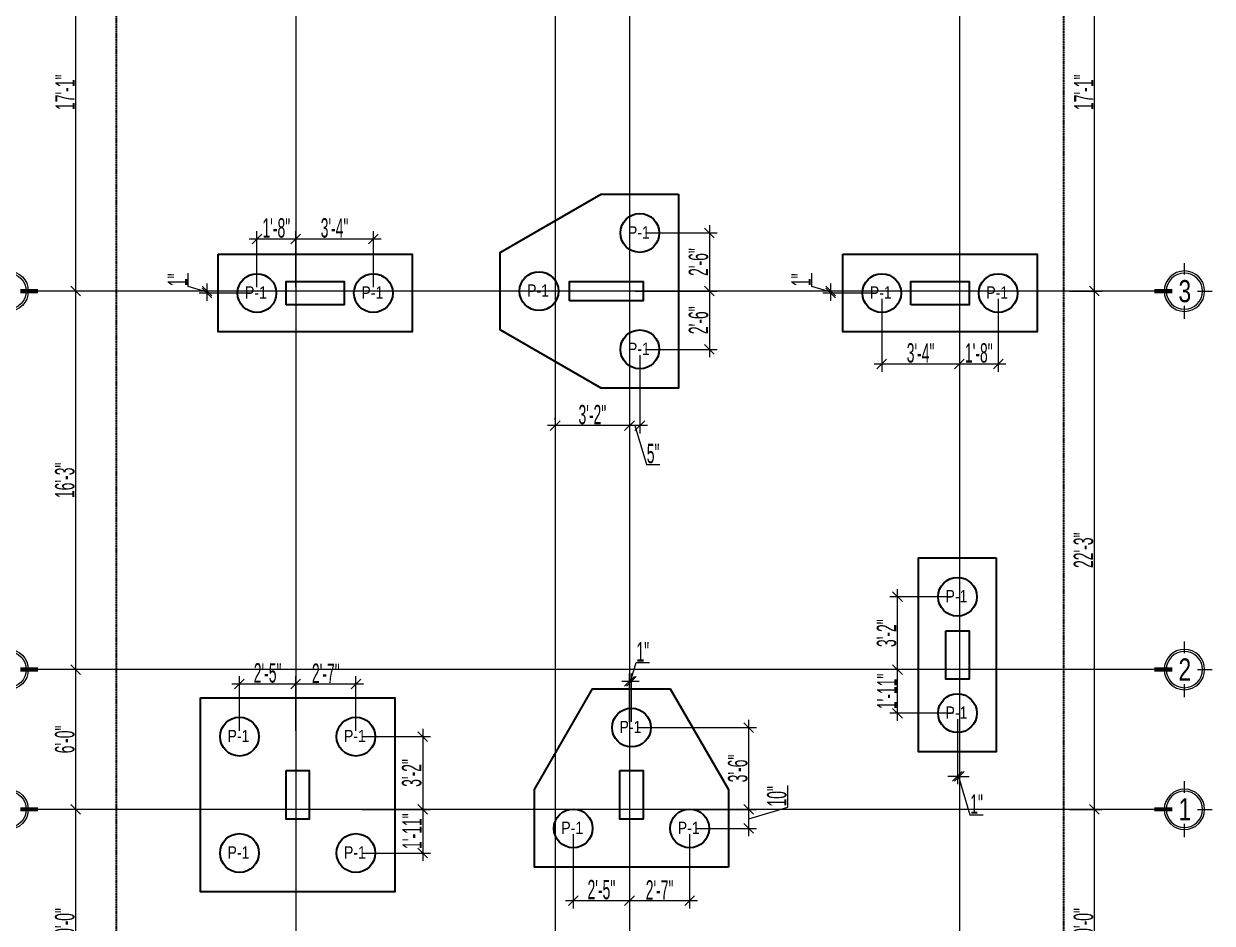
# Model space of a CAD drawing. Header units: inches. Extents: x 283072 to 301462, y 26630 to 62925.
# Drawn here: x 290995 to 291607, y 28768 to 29232 of the extents above; entities that cross this region are included whole.
import ezdxf

# ---------------------------------------------------------------- set-up
doc = ezdxf.new("R2010")
doc.units = ezdxf.units.IN
doc.header["$MEASUREMENT"] = 0
doc.header["$PDMODE"] = 2
for name, pattern in [('ACAD_ISO10W100', [18, 12, -3, 0, -3]), ('CENTER2', [1.125, 0.75, -0.125, 0.125, -0.125]), ('DASHDOT', [25.4, 12.7, -6.35, 0, -6.35])]:
    doc.linetypes.add(name, pattern=pattern)
doc.layers.get('0').update_dxf_attribs({"lineweight": 5})
for name, color, linetype, lineweight in [('BASE', 6, 'Continuous', 25), ('BUILDING_OUTER_P3', 1, 'Continuous', 35), ('column', 1, 'Continuous', 30), ('Dime.', 7, 'Continuous', 15), ('Dimension.', 7, 'Continuous', 5), ('E-D', 3, 'ACAD_ISO10W100', 20), ('Grid+Di', 194, 'CENTER2', 15), ('Pile-Anis', 1, 'Continuous', 30)]:
    doc.layers.add(name, color=color, linetype=linetype, lineweight=lineweight)
doc.styles.add('ltcnbt', font='swisscl.ttf', dxfattribs={"width": 0.7, "height": 10})
doc.styles.get("Standard").update_dxf_attribs({"font": 'ARIALN.TTF'})
doc.styles.add('style4', font='swisscl.ttf')
doc.dimstyles.new('SCALE-50', dxfattribs={"dimtxt": 9, "dimasz": 5, "dimexe": 4, "dimexo": 3, "dimgap": 0.5, "dimtad": 1, "dimdec": 0, "dimzin": 3, "dimdsep": 46, "dimlunit": 4, "dimtxsty": 'ltcnbt', "dimblk": 'OBLIQUE', "dimcen": 0.09375, "dimdle": 4, "dimclrd": 252, "dimclre": 252, "dimclrt": 7, "dimadec": 0, "dimazin": 0, "dimtfac": 1, "dimtdec": 0, "dimtofl": 0, "dimtmove": 1, "dimatfit": 3, "dimfxl": 3, "dimtolj": 1, "dimtzin": 0, "dimlwd": 15, "dimlwe": 15, "dimarcsym": 0})

# ---------------------------------------------------------------- blocks, each defined once
blk = doc.blocks.new('GN')
at = {"layer": 'Grid+Di', "color": 5, "linetype": 'ByBlock', "lineweight": 0}
for points in [[(0, 7.97), (0, 13.6)], [(-6.26, 0), (-13.44, 0)], [(0, -13.43), (0, -7.03)]]:
    blk.add_lwpolyline(points, dxfattribs=at)
at = {"layer": 'Grid+Di', "color": 5, "linetype": 'ByBlock', "lineweight": 0, "const_width": 2}
blk.add_lwpolyline([(14.47, 0), (5.86, 0)], dxfattribs=at)
at = {"layer": 'Grid+Di', "color": 5, "linetype": 'ByBlock'}
for radius in [9.76, 8.76]:
    blk.add_circle((0, 0), radius, dxfattribs=at)
blk = doc.blocks.new('_Oblique')
at = {"color": 0, "linetype": 'ByBlock', "lineweight": -2}
blk.add_line((-0.5, -0.5), (0.5, 0.5), dxfattribs=at)
blk = doc.blocks.new('*D223')
at = {"layer": 'Defpoints', "color": 0, "linetype": 'ByBlock', "lineweight": 30, "ltscale": 200, "transparency": 16777216}
for p in [(291021.37, 28827.16), (291042.42, 28827.16), (291042.42, 28707.08)]:
    blk.add_point(p, dxfattribs=at)
at = {"layer": 'Dimension.', "color": 252, "lineweight": 15, "ltscale": 200, "transparency": 16777216}
for p, q in [((291021.37, 28703.08), (291021.37, 28831.16)), ((291039.42, 28827.16), (291017.37, 28827.16)), ((291039.42, 28707.08), (291017.37, 28707.08))]:
    blk.add_line(p, q, dxfattribs=at)
at = {"layer": 'Dimension.', "color": 252, "linetype": 'ByBlock', "lineweight": 15, "ltscale": 200, "transparency": 16777216, "xscale": 5, "yscale": 5, "zscale": 5}
for p, rotation in [((291021.37, 28827.16), 90), ((291021.37, 28707.08), 270)]:
    blk.add_blockref('_Oblique', p, dxfattribs=dict(at, rotation=rotation))
at = {"layer": 'Dimension.', "color": 7, "linetype": 'ByBlock', "lineweight": 15, "ltscale": 200, "transparency": 16777216, "insert": (291015.75, 28767.12), "char_height": 10, "attachment_point": 5, "rotation": 90, "style": 'ltcnbt'}
blk.add_mtext('\\A1;10\'-0"', dxfattribs=at)
blk = doc.blocks.new('*D286')
at = {"layer": 'Defpoints', "color": 0, "linetype": 'ByBlock', "lineweight": 30, "ltscale": 200, "transparency": 16777216}
for p in [(291021.37, 28899.22), (291042.42, 28899.22), (291042.42, 28827.16)]:
    blk.add_point(p, dxfattribs=at)
at = {"layer": 'Dimension.', "color": 252, "lineweight": 15, "ltscale": 200, "transparency": 16777216}
for p, q in [((291021.37, 28823.16), (291021.37, 28903.22)), ((291039.42, 28899.22), (291017.37, 28899.22)), ((291039.42, 28827.16), (291017.37, 28827.16))]:
    blk.add_line(p, q, dxfattribs=at)
at = {"layer": 'Dimension.', "color": 252, "linetype": 'ByBlock', "lineweight": 15, "ltscale": 200, "transparency": 16777216, "xscale": 5, "yscale": 5, "zscale": 5}
for p, rotation in [((291021.37, 28899.22), 90), ((291021.37, 28827.16), 270)]:
    blk.add_blockref('_Oblique', p, dxfattribs=dict(at, rotation=rotation))
at = {"layer": 'Dimension.', "color": 7, "linetype": 'ByBlock', "lineweight": 15, "ltscale": 200, "transparency": 16777216, "insert": (291015.75, 28863.19), "char_height": 10, "attachment_point": 5, "rotation": 90, "style": 'ltcnbt'}
blk.add_mtext('\\A1;6\'-0"', dxfattribs=at)
blk = doc.blocks.new('*D287')
at = {"layer": 'Defpoints', "color": 0, "linetype": 'ByBlock', "lineweight": 30, "ltscale": 200, "transparency": 16777216}
for p in [(291021.37, 29094.24), (291042.42, 29094.24), (291042.42, 28899.22)]:
    blk.add_point(p, dxfattribs=at)
at = {"layer": 'Dimension.', "color": 252, "lineweight": 15, "ltscale": 200, "transparency": 16777216}
for p, q in [((291021.37, 28895.22), (291021.37, 29098.24)), ((291039.42, 29094.24), (291017.37, 29094.24)), ((291039.42, 28899.22), (291017.37, 28899.22))]:
    blk.add_line(p, q, dxfattribs=at)
at = {"layer": 'Dimension.', "color": 252, "linetype": 'ByBlock', "lineweight": 15, "ltscale": 200, "transparency": 16777216, "xscale": 5, "yscale": 5, "zscale": 5}
for p, rotation in [((291021.37, 29094.24), 90), ((291021.37, 28899.22), 270)]:
    blk.add_blockref('_Oblique', p, dxfattribs=dict(at, rotation=rotation))
at = {"layer": 'Dimension.', "color": 7, "linetype": 'ByBlock', "lineweight": 15, "ltscale": 200, "transparency": 16777216, "insert": (291015.74, 28996.73), "char_height": 10, "attachment_point": 5, "rotation": 90, "style": 'ltcnbt'}
blk.add_mtext('\\A1;16\'-3"', dxfattribs=at)
blk = doc.blocks.new('*D288')
at = {"layer": 'Defpoints', "color": 0, "linetype": 'ByBlock', "lineweight": 30, "ltscale": 200, "transparency": 16777216}
for p in [(291021.37, 29299.24), (291042.42, 29299.24), (291042.42, 29094.24)]:
    blk.add_point(p, dxfattribs=at)
at = {"layer": 'Dimension.', "color": 252, "lineweight": 15, "ltscale": 200, "transparency": 16777216}
for p, q in [((291039.42, 29299.24), (291017.37, 29299.24)), ((291021.37, 29090.24), (291021.37, 29303.24)), ((291039.42, 29094.24), (291017.37, 29094.24))]:
    blk.add_line(p, q, dxfattribs=at)
at = {"layer": 'Dimension.', "color": 252, "linetype": 'ByBlock', "lineweight": 15, "ltscale": 200, "transparency": 16777216, "xscale": 5, "yscale": 5, "zscale": 5}
for p, rotation in [((291021.37, 29299.24), 90), ((291021.37, 29094.24), 270)]:
    blk.add_blockref('_Oblique', p, dxfattribs=dict(at, rotation=rotation))
at = {"layer": 'Dimension.', "color": 7, "linetype": 'ByBlock', "lineweight": 15, "ltscale": 200, "transparency": 16777216, "insert": (291015.87, 29196.74), "char_height": 10, "attachment_point": 5, "rotation": 90, "style": 'ltcnbt'}
blk.add_mtext('\\A1;17\'-1"', dxfattribs=at)
blk = doc.blocks.new('*D299')
at = {"layer": 'Defpoints', "color": 0, "linetype": 'ByBlock', "lineweight": 30, "ltscale": 200, "transparency": 16777216}
for p in [(291530.42, 28827.16), (291546.32, 28827.16), (291530.42, 28707.08)]:
    blk.add_point(p, dxfattribs=at)
at = {"layer": 'Dimension.', "color": 252, "lineweight": 15, "ltscale": 200, "transparency": 16777216}
for p, q in [((291546.32, 28703.08), (291546.32, 28831.16)), ((291533.42, 28827.16), (291550.32, 28827.16)), ((291533.42, 28707.08), (291550.32, 28707.08))]:
    blk.add_line(p, q, dxfattribs=at)
at = {"layer": 'Dimension.', "color": 252, "linetype": 'ByBlock', "lineweight": 15, "ltscale": 200, "transparency": 16777216, "xscale": 5, "yscale": 5, "zscale": 5}
for p, rotation in [((291546.32, 28827.16), 90), ((291546.32, 28707.08), 270)]:
    blk.add_blockref('_Oblique', p, dxfattribs=dict(at, rotation=rotation))
at = {"layer": 'Dimension.', "color": 7, "linetype": 'ByBlock', "lineweight": 15, "ltscale": 200, "transparency": 16777216, "insert": (291540.7, 28767.12), "char_height": 10, "attachment_point": 5, "rotation": 90, "style": 'ltcnbt'}
blk.add_mtext('\\A1;10\'-0"', dxfattribs=at)
blk = doc.blocks.new('*D300')
at = {"layer": 'Defpoints', "color": 0, "linetype": 'ByBlock', "lineweight": 30, "ltscale": 200, "transparency": 16777216}
for p in [(291530.42, 29094.24), (291546.32, 29094.24), (291530.42, 28827.16)]:
    blk.add_point(p, dxfattribs=at)
at = {"layer": 'Dimension.', "color": 252, "lineweight": 15, "ltscale": 200, "transparency": 16777216}
for p, q in [((291546.32, 28823.16), (291546.32, 29098.24)), ((291533.42, 29094.24), (291550.32, 29094.24)), ((291533.42, 28827.16), (291550.32, 28827.16))]:
    blk.add_line(p, q, dxfattribs=at)
at = {"layer": 'Dimension.', "color": 252, "linetype": 'ByBlock', "lineweight": 15, "ltscale": 200, "transparency": 16777216, "xscale": 5, "yscale": 5, "zscale": 5}
for p, rotation in [((291546.32, 29094.24), 90), ((291546.32, 28827.16), 270)]:
    blk.add_blockref('_Oblique', p, dxfattribs=dict(at, rotation=rotation))
at = {"layer": 'Dimension.', "color": 7, "linetype": 'ByBlock', "lineweight": 15, "ltscale": 200, "transparency": 16777216, "insert": (291540.7, 28960.7), "char_height": 10, "attachment_point": 5, "rotation": 90, "style": 'ltcnbt'}
blk.add_mtext('\\A1;22\'-3"', dxfattribs=at)
blk = doc.blocks.new('*D301')
at = {"layer": 'Defpoints', "color": 0, "linetype": 'ByBlock', "lineweight": 30, "ltscale": 200, "transparency": 16777216}
for p in [(291530.42, 29299.24), (291546.32, 29299.24), (291530.42, 29094.24)]:
    blk.add_point(p, dxfattribs=at)
at = {"layer": 'Dimension.', "color": 252, "lineweight": 15, "ltscale": 200, "transparency": 16777216}
for p, q in [((291533.42, 29299.24), (291550.32, 29299.24)), ((291546.32, 29090.24), (291546.32, 29303.24)), ((291533.42, 29094.24), (291550.32, 29094.24))]:
    blk.add_line(p, q, dxfattribs=at)
at = {"layer": 'Dimension.', "color": 252, "linetype": 'ByBlock', "lineweight": 15, "ltscale": 200, "transparency": 16777216, "xscale": 5, "yscale": 5, "zscale": 5}
for p, rotation in [((291546.32, 29299.24), 90), ((291546.32, 29094.24), 270)]:
    blk.add_blockref('_Oblique', p, dxfattribs=dict(at, rotation=rotation))
at = {"layer": 'Dimension.', "color": 7, "linetype": 'ByBlock', "lineweight": 15, "ltscale": 200, "transparency": 16777216, "insert": (291540.82, 29196.74), "char_height": 10, "attachment_point": 5, "rotation": 90, "style": 'ltcnbt'}
blk.add_mtext('\\A1;17\'-1"', dxfattribs=at)
blk = doc.blocks.new('WT43T2')
at = {"layer": 'column'}
for points in [[(293103.63, 46619.46), (293103.63, 46631.46), (293133.63, 46631.46), (293133.63, 46619.46)], [(293249.64, 46621.46), (293249.64, 46631.46), (293287.64, 46631.46), (293287.64, 46621.46)], [(293425.64, 46619.46), (293425.64, 46631.46), (293455.64, 46631.46), (293455.64, 46619.46)], [(293443.64, 46451.45), (293455.64, 46451.45), (293455.64, 46426.45), (293443.64, 46426.45)], [(293103.63, 46379.38), (293115.63, 46379.38), (293115.63, 46354.38), (293103.63, 46354.38)], [(293275.64, 46379.38), (293287.64, 46379.38), (293287.64, 46354.38), (293275.64, 46354.38)]]:
    blk.add_lwpolyline(points, close=True, dxfattribs=at)
blk = doc.blocks.new('*D224')
at = {"layer": 'Defpoints', "color": 0, "linetype": 'ByBlock', "lineweight": 30, "ltscale": 200, "transparency": 16777216}
for p in [(291134.73, 28891.79), (291105.73, 28864.66), (291134.73, 28864.66)]:
    blk.add_point(p, dxfattribs=at)
at = {"layer": 'Dimension.', "color": 252, "lineweight": 15, "ltscale": 200, "transparency": 16777216}
for p, q in [((291105.73, 28867.66), (291105.73, 28895.79)), ((291134.73, 28867.66), (291134.73, 28895.79)), ((291101.73, 28891.79), (291138.73, 28891.79))]:
    blk.add_line(p, q, dxfattribs=at)
at = {"layer": 'Dimension.', "color": 252, "linetype": 'ByBlock', "lineweight": 15, "ltscale": 200, "transparency": 16777216, "xscale": 5, "yscale": 5, "zscale": 5, "rotation": 180}
blk.add_blockref('_Oblique', (291105.73, 28891.79), dxfattribs=at)
at = {"layer": 'Dimension.', "color": 252, "linetype": 'ByBlock', "lineweight": 15, "ltscale": 200, "transparency": 16777216, "xscale": 5, "yscale": 5, "zscale": 5}
blk.add_blockref('_Oblique', (291134.73, 28891.79), dxfattribs=at)
at = {"layer": 'Dimension.', "color": 7, "linetype": 'ByBlock', "lineweight": 30, "ltscale": 200, "transparency": 16777216, "insert": (291120.23, 28897.41), "char_height": 10, "attachment_point": 5, "style": 'ltcnbt'}
blk.add_mtext('\\A1;2\'-5"', dxfattribs=at)
blk = doc.blocks.new('*D225')
at = {"layer": 'Defpoints', "color": 0, "linetype": 'ByBlock', "lineweight": 30, "ltscale": 200, "transparency": 16777216}
for p in [(291165.73, 28891.79), (291134.73, 28864.66), (291165.73, 28864.66)]:
    blk.add_point(p, dxfattribs=at)
at = {"layer": 'Dimension.', "color": 252, "lineweight": 15, "ltscale": 200, "transparency": 16777216}
for p, q in [((291134.73, 28867.66), (291134.73, 28895.79)), ((291165.73, 28867.66), (291165.73, 28895.79)), ((291130.73, 28891.79), (291169.73, 28891.79))]:
    blk.add_line(p, q, dxfattribs=at)
at = {"layer": 'Dimension.', "color": 252, "linetype": 'ByBlock', "lineweight": 15, "ltscale": 200, "transparency": 16777216, "xscale": 5, "yscale": 5, "zscale": 5, "rotation": 180}
blk.add_blockref('_Oblique', (291134.73, 28891.79), dxfattribs=at)
at = {"layer": 'Dimension.', "color": 252, "linetype": 'ByBlock', "lineweight": 15, "ltscale": 200, "transparency": 16777216, "xscale": 5, "yscale": 5, "zscale": 5}
blk.add_blockref('_Oblique', (291165.73, 28891.79), dxfattribs=at)
at = {"layer": 'Dimension.', "color": 7, "linetype": 'ByBlock', "lineweight": 30, "ltscale": 200, "transparency": 16777216, "insert": (291150.23, 28897.31), "char_height": 10, "attachment_point": 5, "style": 'ltcnbt'}
blk.add_mtext('\\A1;2\'-7"', dxfattribs=at)
blk = doc.blocks.new('*D226')
at = {"layer": 'Defpoints', "color": 0, "linetype": 'ByBlock', "lineweight": 30, "ltscale": 200, "transparency": 16777216}
for p in [(291165.73, 28864.66), (291165.73, 28827.16), (291200.15, 28827.16)]:
    blk.add_point(p, dxfattribs=at)
at = {"layer": 'Dimension.', "color": 252, "lineweight": 15, "ltscale": 200, "transparency": 16777216}
for p, q in [((291168.73, 28864.66), (291204.15, 28864.66)), ((291200.15, 28868.66), (291200.15, 28823.16)), ((291168.73, 28827.16), (291204.15, 28827.16))]:
    blk.add_line(p, q, dxfattribs=at)
at = {"layer": 'Dimension.', "color": 252, "linetype": 'ByBlock', "lineweight": 15, "ltscale": 200, "transparency": 16777216, "xscale": 5, "yscale": 5, "zscale": 5}
for p, rotation in [((291200.15, 28864.66), 90), ((291200.15, 28827.16), 270)]:
    blk.add_blockref('_Oblique', p, dxfattribs=dict(at, rotation=rotation))
at = {"layer": 'Dimension.', "color": 7, "linetype": 'ByBlock', "lineweight": 30, "ltscale": 200, "transparency": 16777216, "insert": (291194.53, 28845.91), "char_height": 10, "attachment_point": 5, "rotation": 90, "style": 'ltcnbt'}
blk.add_mtext('\\A1;3\'-2"', dxfattribs=at)
blk = doc.blocks.new('*D227')
at = {"layer": 'Defpoints', "color": 0, "linetype": 'ByBlock', "lineweight": 30, "ltscale": 200, "transparency": 16777216}
for p in [(291165.73, 28827.16), (291165.73, 28804.66), (291200.15, 28804.66)]:
    blk.add_point(p, dxfattribs=at)
at = {"layer": 'Dimension.', "color": 252, "lineweight": 15, "ltscale": 200, "transparency": 16777216}
for p, q in [((291200.15, 28831.16), (291200.15, 28800.66)), ((291168.73, 28827.16), (291204.15, 28827.16)), ((291168.73, 28804.66), (291204.15, 28804.66))]:
    blk.add_line(p, q, dxfattribs=at)
at = {"layer": 'Dimension.', "color": 252, "linetype": 'ByBlock', "lineweight": 15, "ltscale": 200, "transparency": 16777216, "xscale": 5, "yscale": 5, "zscale": 5}
for p, rotation in [((291200.15, 28827.16), 90), ((291200.15, 28804.66), 270)]:
    blk.add_blockref('_Oblique', p, dxfattribs=dict(at, rotation=rotation))
at = {"layer": 'Dimension.', "color": 7, "linetype": 'ByBlock', "lineweight": 30, "ltscale": 200, "transparency": 16777216, "insert": (291194.65, 28815.91), "char_height": 10, "attachment_point": 5, "rotation": 90, "style": 'ltcnbt'}
blk.add_mtext('\\A1;1\'-11"', dxfattribs=at)
blk = doc.blocks.new('*D228')
at = {"layer": 'Defpoints', "color": 0, "linetype": 'ByBlock', "lineweight": 30, "ltscale": 200, "transparency": 16777216}
for p in [(291277.73, 28817.34), (291306.73, 28817.34), (291306.73, 28780.12)]:
    blk.add_point(p, dxfattribs=at)
at = {"layer": 'Dimension.', "color": 252, "lineweight": 15, "ltscale": 200, "transparency": 16777216}
for p, q in [((291277.73, 28814.34), (291277.73, 28776.12)), ((291306.73, 28814.34), (291306.73, 28776.12)), ((291273.73, 28780.12), (291310.73, 28780.12))]:
    blk.add_line(p, q, dxfattribs=at)
at = {"layer": 'Dimension.', "color": 252, "linetype": 'ByBlock', "lineweight": 15, "ltscale": 200, "transparency": 16777216, "xscale": 5, "yscale": 5, "zscale": 5, "rotation": 180}
blk.add_blockref('_Oblique', (291277.73, 28780.12), dxfattribs=at)
at = {"layer": 'Dimension.', "color": 252, "linetype": 'ByBlock', "lineweight": 15, "ltscale": 200, "transparency": 16777216, "xscale": 5, "yscale": 5, "zscale": 5}
blk.add_blockref('_Oblique', (291306.73, 28780.12), dxfattribs=at)
at = {"layer": 'Dimension.', "color": 7, "linetype": 'ByBlock', "lineweight": 30, "ltscale": 200, "transparency": 16777216, "insert": (291292.23, 28785.75), "char_height": 10, "attachment_point": 5, "style": 'ltcnbt'}
blk.add_mtext('\\A1;2\'-5"', dxfattribs=at)
blk = doc.blocks.new('*D229')
at = {"layer": 'Defpoints', "color": 0, "linetype": 'ByBlock', "lineweight": 30, "ltscale": 200, "transparency": 16777216}
for p in [(291306.73, 28817.34), (291337.73, 28817.34), (291337.73, 28780.12)]:
    blk.add_point(p, dxfattribs=at)
at = {"layer": 'Dimension.', "color": 252, "lineweight": 15, "ltscale": 200, "transparency": 16777216}
for p, q in [((291306.73, 28814.34), (291306.73, 28776.12)), ((291337.73, 28814.34), (291337.73, 28776.12)), ((291302.73, 28780.12), (291341.73, 28780.12))]:
    blk.add_line(p, q, dxfattribs=at)
at = {"layer": 'Dimension.', "color": 252, "linetype": 'ByBlock', "lineweight": 15, "ltscale": 200, "transparency": 16777216, "xscale": 5, "yscale": 5, "zscale": 5, "rotation": 180}
blk.add_blockref('_Oblique', (291306.73, 28780.12), dxfattribs=at)
at = {"layer": 'Dimension.', "color": 252, "linetype": 'ByBlock', "lineweight": 15, "ltscale": 200, "transparency": 16777216, "xscale": 5, "yscale": 5, "zscale": 5}
blk.add_blockref('_Oblique', (291337.73, 28780.12), dxfattribs=at)
at = {"layer": 'Dimension.', "color": 7, "linetype": 'ByBlock', "lineweight": 30, "ltscale": 200, "transparency": 16777216, "insert": (291322.23, 28785.64), "char_height": 10, "attachment_point": 5, "style": 'ltcnbt'}
blk.add_mtext('\\A1;2\'-7"', dxfattribs=at)
blk = doc.blocks.new('*D230')
at = {"layer": 'Defpoints', "color": 0, "linetype": 'ByBlock', "lineweight": 30, "ltscale": 200, "transparency": 16777216}
for p in [(291337.73, 28827.16), (291368.19, 28827.16), (291337.73, 28817.34)]:
    blk.add_point(p, dxfattribs=at)
at = {"layer": 'Dimension.', "color": 252, "lineweight": 15, "ltscale": 200, "transparency": 16777216}
for p, q in [((291388.3, 28828.28), (291388.3, 28839.48)), ((291368.19, 28813.34), (291368.19, 28831.16)), ((291368.19, 28822.25), (291388.3, 28828.28)), ((291340.73, 28827.16), (291372.19, 28827.16)), ((291340.73, 28817.34), (291372.19, 28817.34))]:
    blk.add_line(p, q, dxfattribs=at)
at = {"layer": 'Dimension.', "color": 252, "linetype": 'ByBlock', "lineweight": 15, "ltscale": 200, "transparency": 16777216, "xscale": 5, "yscale": 5, "zscale": 5}
for p, rotation in [((291368.19, 28827.16), 90), ((291368.19, 28817.34), 270)]:
    blk.add_blockref('_Oblique', p, dxfattribs=dict(at, rotation=rotation))
at = {"layer": 'Dimension.', "color": 7, "linetype": 'ByBlock', "lineweight": 30, "ltscale": 200, "transparency": 16777216, "insert": (291382.68, 28833.88), "char_height": 10, "attachment_point": 5, "rotation": 90, "style": 'ltcnbt'}
blk.add_mtext('\\A1;10"', dxfattribs=at)
blk = doc.blocks.new('*D231')
at = {"layer": 'Defpoints', "color": 0, "linetype": 'ByBlock', "lineweight": 30, "ltscale": 200, "transparency": 16777216}
for p in [(291307.73, 28869.3), (291368.19, 28869.3), (291337.73, 28827.16)]:
    blk.add_point(p, dxfattribs=at)
at = {"layer": 'Dimension.', "color": 252, "lineweight": 15, "ltscale": 200, "transparency": 16777216}
for p, q in [((291368.19, 28823.16), (291368.19, 28873.3)), ((291310.73, 28869.3), (291372.19, 28869.3)), ((291340.73, 28827.16), (291372.19, 28827.16))]:
    blk.add_line(p, q, dxfattribs=at)
at = {"layer": 'Dimension.', "color": 252, "linetype": 'ByBlock', "lineweight": 15, "ltscale": 200, "transparency": 16777216, "xscale": 5, "yscale": 5, "zscale": 5}
for p, rotation in [((291368.19, 28869.3), 90), ((291368.19, 28827.16), 270)]:
    blk.add_blockref('_Oblique', p, dxfattribs=dict(at, rotation=rotation))
at = {"layer": 'Dimension.', "color": 7, "linetype": 'ByBlock', "lineweight": 30, "ltscale": 200, "transparency": 16777216, "insert": (291362.56, 28848.23), "char_height": 10, "attachment_point": 5, "rotation": 90, "style": 'ltcnbt'}
blk.add_mtext('\\A1;3\'-6"', dxfattribs=at)
blk = doc.blocks.new('*D232')
at = {"layer": 'Defpoints', "color": 0, "linetype": 'ByBlock', "lineweight": 30, "ltscale": 200, "transparency": 16777216}
for p in [(291306.73, 28893.1), (291306.73, 28869.3), (291307.73, 28869.3)]:
    blk.add_point(p, dxfattribs=at)
at = {"layer": 'Dimension.', "color": 252, "lineweight": 15, "ltscale": 200, "transparency": 16777216}
for p, q in [((291307.23, 28893.1), (291310.16, 28902.85)), ((291310.16, 28902.85), (291316.97, 28902.85)), ((291306.73, 28872.3), (291306.73, 28897.1)), ((291307.73, 28872.3), (291307.73, 28897.1)), ((291311.73, 28893.1), (291302.73, 28893.1))]:
    blk.add_line(p, q, dxfattribs=at)
at = {"layer": 'Dimension.', "color": 252, "linetype": 'ByBlock', "lineweight": 15, "ltscale": 200, "transparency": 16777216, "xscale": 5, "yscale": 5, "zscale": 5, "rotation": 180}
blk.add_blockref('_Oblique', (291306.73, 28893.1), dxfattribs=at)
at = {"layer": 'Dimension.', "color": 252, "linetype": 'ByBlock', "lineweight": 15, "ltscale": 200, "transparency": 16777216, "xscale": 5, "yscale": 5, "zscale": 5}
blk.add_blockref('_Oblique', (291307.73, 28893.1), dxfattribs=at)
at = {"layer": 'Dimension.', "color": 7, "linetype": 'ByBlock', "lineweight": 30, "ltscale": 200, "transparency": 16777216, "insert": (291313.57, 28908.35), "char_height": 10, "attachment_point": 5, "style": 'ltcnbt'}
blk.add_mtext('\\A1;1"', dxfattribs=at)
blk = doc.blocks.new('*D233')
at = {"layer": 'Defpoints', "color": 0, "linetype": 'ByBlock', "lineweight": 30, "ltscale": 200, "transparency": 16777216}
for p in [(291475.73, 28876.72), (291476.73, 28876.72), (291476.73, 28844.13)]:
    blk.add_point(p, dxfattribs=at)
at = {"layer": 'Dimension.', "color": 252, "lineweight": 15, "ltscale": 200, "transparency": 16777216}
for p, q in [((291475.73, 28873.72), (291475.73, 28840.13)), ((291476.73, 28873.72), (291476.73, 28840.13)), ((291475.73, 28844.13), (291470.73, 28844.13)), ((291475.73, 28844.13), (291476.73, 28844.13)), ((291476.23, 28844.13), (291482.16, 28824.38)), ((291476.73, 28844.13), (291481.73, 28844.13)), ((291482.16, 28824.38), (291488.97, 28824.38))]:
    blk.add_line(p, q, dxfattribs=at)
at = {"layer": 'Dimension.', "color": 252, "linetype": 'ByBlock', "lineweight": 15, "ltscale": 200, "transparency": 16777216, "xscale": 5, "yscale": 5, "zscale": 5}
blk.add_blockref('_Oblique', (291475.73, 28844.13), dxfattribs=at)
at = {"layer": 'Dimension.', "color": 252, "linetype": 'ByBlock', "lineweight": 15, "ltscale": 200, "transparency": 16777216, "xscale": 5, "yscale": 5, "zscale": 5, "rotation": 180}
blk.add_blockref('_Oblique', (291476.73, 28844.13), dxfattribs=at)
at = {"layer": 'Dimension.', "color": 7, "linetype": 'ByBlock', "lineweight": 30, "ltscale": 200, "transparency": 16777216, "insert": (291485.57, 28829.88), "char_height": 10, "attachment_point": 5, "style": 'ltcnbt'}
blk.add_mtext('\\A1;1"', dxfattribs=at)
blk = doc.blocks.new('*D234')
at = {"layer": 'Defpoints', "color": 0, "linetype": 'ByBlock', "lineweight": 30, "ltscale": 200, "transparency": 16777216}
for p in [(291444.84, 28899.22), (291476.73, 28899.22), (291476.73, 28876.72)]:
    blk.add_point(p, dxfattribs=at)
at = {"layer": 'Dimension.', "color": 252, "lineweight": 15, "ltscale": 200, "transparency": 16777216}
for p, q in [((291444.84, 28872.72), (291444.84, 28903.22)), ((291473.73, 28899.22), (291440.84, 28899.22)), ((291473.73, 28876.72), (291440.84, 28876.72))]:
    blk.add_line(p, q, dxfattribs=at)
at = {"layer": 'Dimension.', "color": 252, "linetype": 'ByBlock', "lineweight": 15, "ltscale": 200, "transparency": 16777216, "xscale": 5, "yscale": 5, "zscale": 5}
for p, rotation in [((291444.84, 28899.22), 90), ((291444.84, 28876.72), 270)]:
    blk.add_blockref('_Oblique', p, dxfattribs=dict(at, rotation=rotation))
at = {"layer": 'Dimension.', "color": 7, "linetype": 'ByBlock', "lineweight": 30, "ltscale": 200, "transparency": 16777216, "insert": (291439.34, 28887.97), "char_height": 10, "attachment_point": 5, "rotation": 90, "style": 'ltcnbt'}
blk.add_mtext('\\A1;1\'-11"', dxfattribs=at)
blk = doc.blocks.new('*D235')
at = {"layer": 'Defpoints', "color": 0, "linetype": 'ByBlock', "lineweight": 30, "ltscale": 200, "transparency": 16777216}
for p in [(291444.84, 28936.72), (291475.73, 28936.72), (291476.73, 28899.22)]:
    blk.add_point(p, dxfattribs=at)
at = {"layer": 'Dimension.', "color": 252, "lineweight": 15, "ltscale": 200, "transparency": 16777216}
for p, q in [((291444.84, 28895.22), (291444.84, 28940.72)), ((291472.73, 28936.72), (291440.84, 28936.72)), ((291473.73, 28899.22), (291440.84, 28899.22))]:
    blk.add_line(p, q, dxfattribs=at)
at = {"layer": 'Dimension.', "color": 252, "linetype": 'ByBlock', "lineweight": 15, "ltscale": 200, "transparency": 16777216, "xscale": 5, "yscale": 5, "zscale": 5}
for p, rotation in [((291444.84, 28936.72), 90), ((291444.84, 28899.22), 270)]:
    blk.add_blockref('_Oblique', p, dxfattribs=dict(at, rotation=rotation))
at = {"layer": 'Dimension.', "color": 7, "linetype": 'ByBlock', "lineweight": 30, "ltscale": 200, "transparency": 16777216, "insert": (291439.22, 28917.97), "char_height": 10, "attachment_point": 5, "rotation": 90, "style": 'ltcnbt'}
blk.add_mtext('\\A1;3\'-2"', dxfattribs=at)
blk = doc.blocks.new('*D236')
at = {"layer": 'Defpoints', "color": 0, "linetype": 'ByBlock', "lineweight": 30, "ltscale": 200, "transparency": 16777216}
for p in [(291089.04, 29094.24), (291114.73, 29094.24), (291114.73, 29093.24)]:
    blk.add_point(p, dxfattribs=at)
at = {"layer": 'Dimension.', "color": 252, "lineweight": 15, "ltscale": 200, "transparency": 16777216}
for p, q in [((291079.29, 29096.66), (291079.29, 29103.48)), ((291089.04, 29089.24), (291089.04, 29098.24)), ((291089.04, 29093.74), (291079.29, 29096.66)), ((291111.73, 29094.24), (291085.04, 29094.24)), ((291111.73, 29093.24), (291085.04, 29093.24))]:
    blk.add_line(p, q, dxfattribs=at)
at = {"layer": 'Dimension.', "color": 252, "linetype": 'ByBlock', "lineweight": 15, "ltscale": 200, "transparency": 16777216, "xscale": 5, "yscale": 5, "zscale": 5}
for p, rotation in [((291089.04, 29094.24), 90), ((291089.04, 29093.24), 270)]:
    blk.add_blockref('_Oblique', p, dxfattribs=dict(at, rotation=rotation))
at = {"layer": 'Dimension.', "color": 7, "linetype": 'ByBlock', "lineweight": 30, "ltscale": 200, "transparency": 16777216, "insert": (291073.79, 29100.07), "char_height": 10, "attachment_point": 5, "rotation": 90, "style": 'ltcnbt'}
blk.add_mtext('\\A1;1"', dxfattribs=at)
blk = doc.blocks.new('*D237')
at = {"layer": 'Defpoints', "color": 0, "linetype": 'ByBlock', "lineweight": 30, "ltscale": 200, "transparency": 16777216}
for p in [(291134.73, 29121.14), (291114.73, 29093.24), (291134.73, 29093.24)]:
    blk.add_point(p, dxfattribs=at)
at = {"layer": 'Dimension.', "color": 252, "lineweight": 15, "ltscale": 200, "transparency": 16777216}
for p, q in [((291114.73, 29096.24), (291114.73, 29125.14)), ((291134.73, 29096.24), (291134.73, 29125.14)), ((291110.73, 29121.14), (291138.73, 29121.14))]:
    blk.add_line(p, q, dxfattribs=at)
at = {"layer": 'Dimension.', "color": 252, "linetype": 'ByBlock', "lineweight": 15, "ltscale": 200, "transparency": 16777216, "xscale": 5, "yscale": 5, "zscale": 5, "rotation": 180}
blk.add_blockref('_Oblique', (291114.73, 29121.14), dxfattribs=at)
at = {"layer": 'Dimension.', "color": 252, "linetype": 'ByBlock', "lineweight": 15, "ltscale": 200, "transparency": 16777216, "xscale": 5, "yscale": 5, "zscale": 5}
blk.add_blockref('_Oblique', (291134.73, 29121.14), dxfattribs=at)
at = {"layer": 'Dimension.', "color": 7, "linetype": 'ByBlock', "lineweight": 30, "ltscale": 200, "transparency": 16777216, "insert": (291124.73, 29126.76), "char_height": 10, "attachment_point": 5, "style": 'ltcnbt'}
blk.add_mtext('\\A1;1\'-8"', dxfattribs=at)
blk = doc.blocks.new('*D238')
at = {"layer": 'Defpoints', "color": 0, "linetype": 'ByBlock', "lineweight": 30, "ltscale": 200, "transparency": 16777216}
for p in [(291174.73, 29121.14), (291134.73, 29093.24), (291174.73, 29093.24)]:
    blk.add_point(p, dxfattribs=at)
at = {"layer": 'Dimension.', "color": 252, "lineweight": 15, "ltscale": 200, "transparency": 16777216}
for p, q in [((291134.73, 29096.24), (291134.73, 29125.14)), ((291174.73, 29096.24), (291174.73, 29125.14)), ((291130.73, 29121.14), (291178.73, 29121.14))]:
    blk.add_line(p, q, dxfattribs=at)
at = {"layer": 'Dimension.', "color": 252, "linetype": 'ByBlock', "lineweight": 15, "ltscale": 200, "transparency": 16777216, "xscale": 5, "yscale": 5, "zscale": 5, "rotation": 180}
blk.add_blockref('_Oblique', (291134.73, 29121.14), dxfattribs=at)
at = {"layer": 'Dimension.', "color": 252, "linetype": 'ByBlock', "lineweight": 15, "ltscale": 200, "transparency": 16777216, "xscale": 5, "yscale": 5, "zscale": 5}
blk.add_blockref('_Oblique', (291174.73, 29121.14), dxfattribs=at)
at = {"layer": 'Dimension.', "color": 7, "linetype": 'ByBlock', "lineweight": 30, "ltscale": 200, "transparency": 16777216, "insert": (291154.73, 29126.76), "char_height": 10, "attachment_point": 5, "style": 'ltcnbt'}
blk.add_mtext('\\A1;3\'-4"', dxfattribs=at)
blk = doc.blocks.new('*D239')
at = {"layer": 'Defpoints', "color": 0, "linetype": 'ByBlock', "lineweight": 30, "ltscale": 200, "transparency": 16777216}
for p in [(291410.41, 29094.24), (291436.73, 29094.24), (291436.73, 29093.24)]:
    blk.add_point(p, dxfattribs=at)
at = {"layer": 'Dimension.', "color": 252, "lineweight": 15, "ltscale": 200, "transparency": 16777216}
for p, q in [((291400.66, 29096.66), (291400.66, 29103.48)), ((291410.41, 29089.24), (291410.41, 29098.24)), ((291410.41, 29093.74), (291400.66, 29096.66)), ((291433.73, 29094.24), (291406.41, 29094.24)), ((291433.73, 29093.24), (291406.41, 29093.24))]:
    blk.add_line(p, q, dxfattribs=at)
at = {"layer": 'Dimension.', "color": 252, "linetype": 'ByBlock', "lineweight": 15, "ltscale": 200, "transparency": 16777216, "xscale": 5, "yscale": 5, "zscale": 5}
for p, rotation in [((291410.41, 29094.24), 90), ((291410.41, 29093.24), 270)]:
    blk.add_blockref('_Oblique', p, dxfattribs=dict(at, rotation=rotation))
at = {"layer": 'Dimension.', "color": 7, "linetype": 'ByBlock', "lineweight": 30, "ltscale": 200, "transparency": 16777216, "insert": (291395.16, 29100.07), "char_height": 10, "attachment_point": 5, "rotation": 90, "style": 'ltcnbt'}
blk.add_mtext('\\A1;1"', dxfattribs=at)
blk = doc.blocks.new('*D240')
at = {"layer": 'Defpoints', "color": 0, "linetype": 'ByBlock', "lineweight": 30, "ltscale": 200, "transparency": 16777216}
for p in [(291436.73, 29093.24), (291476.73, 29094.24), (291476.73, 29056.73)]:
    blk.add_point(p, dxfattribs=at)
at = {"layer": 'Dimension.', "color": 252, "lineweight": 15, "ltscale": 200, "transparency": 16777216}
for p, q in [((291476.73, 29091.24), (291476.73, 29052.73)), ((291436.73, 29090.24), (291436.73, 29052.73)), ((291432.73, 29056.73), (291480.73, 29056.73))]:
    blk.add_line(p, q, dxfattribs=at)
at = {"layer": 'Dimension.', "color": 252, "linetype": 'ByBlock', "lineweight": 15, "ltscale": 200, "transparency": 16777216, "xscale": 5, "yscale": 5, "zscale": 5, "rotation": 180}
blk.add_blockref('_Oblique', (291436.73, 29056.73), dxfattribs=at)
at = {"layer": 'Dimension.', "color": 252, "linetype": 'ByBlock', "lineweight": 15, "ltscale": 200, "transparency": 16777216, "xscale": 5, "yscale": 5, "zscale": 5}
blk.add_blockref('_Oblique', (291476.73, 29056.73), dxfattribs=at)
at = {"layer": 'Dimension.', "color": 7, "linetype": 'ByBlock', "lineweight": 30, "ltscale": 200, "transparency": 16777216, "insert": (291456.73, 29062.35), "char_height": 10, "attachment_point": 5, "style": 'ltcnbt'}
blk.add_mtext('\\A1;3\'-4"', dxfattribs=at)
blk = doc.blocks.new('*D241')
at = {"layer": 'Defpoints', "color": 0, "linetype": 'ByBlock', "lineweight": 30, "ltscale": 200, "transparency": 16777216}
for p in [(291476.73, 29094.24), (291496.73, 29093.24), (291496.73, 29056.73)]:
    blk.add_point(p, dxfattribs=at)
at = {"layer": 'Dimension.', "color": 252, "lineweight": 15, "ltscale": 200, "transparency": 16777216}
for p, q in [((291476.73, 29091.24), (291476.73, 29052.73)), ((291496.73, 29090.24), (291496.73, 29052.73)), ((291472.73, 29056.73), (291500.73, 29056.73))]:
    blk.add_line(p, q, dxfattribs=at)
at = {"layer": 'Dimension.', "color": 252, "linetype": 'ByBlock', "lineweight": 15, "ltscale": 200, "transparency": 16777216, "xscale": 5, "yscale": 5, "zscale": 5, "rotation": 180}
blk.add_blockref('_Oblique', (291476.73, 29056.73), dxfattribs=at)
at = {"layer": 'Dimension.', "color": 252, "linetype": 'ByBlock', "lineweight": 15, "ltscale": 200, "transparency": 16777216, "xscale": 5, "yscale": 5, "zscale": 5}
blk.add_blockref('_Oblique', (291496.73, 29056.73), dxfattribs=at)
at = {"layer": 'Dimension.', "color": 7, "linetype": 'ByBlock', "lineweight": 30, "ltscale": 200, "transparency": 16777216, "insert": (291486.73, 29062.35), "char_height": 10, "attachment_point": 5, "style": 'ltcnbt'}
blk.add_mtext('\\A1;1\'-8"', dxfattribs=at)
blk = doc.blocks.new('*D242')
at = {"layer": 'Defpoints', "color": 0, "linetype": 'ByBlock', "lineweight": 30, "ltscale": 200, "transparency": 16777216}
for p in [(291312.05, 29124.24), (291306.73, 29094.24), (291347.94, 29094.24)]:
    blk.add_point(p, dxfattribs=at)
at = {"layer": 'Dimension.', "color": 252, "lineweight": 15, "ltscale": 200, "transparency": 16777216}
for p, q in [((291347.94, 29128.24), (291347.94, 29090.24)), ((291315.05, 29124.24), (291351.94, 29124.24)), ((291309.73, 29094.24), (291351.94, 29094.24))]:
    blk.add_line(p, q, dxfattribs=at)
at = {"layer": 'Dimension.', "color": 252, "linetype": 'ByBlock', "lineweight": 15, "ltscale": 200, "transparency": 16777216, "xscale": 5, "yscale": 5, "zscale": 5}
for p, rotation in [((291347.94, 29124.24), 90), ((291347.94, 29094.24), 270)]:
    blk.add_blockref('_Oblique', p, dxfattribs=dict(at, rotation=rotation))
at = {"layer": 'Dimension.', "color": 7, "linetype": 'ByBlock', "lineweight": 30, "ltscale": 200, "transparency": 16777216, "insert": (291342.32, 29109.24), "char_height": 10, "attachment_point": 5, "rotation": 90, "style": 'ltcnbt'}
blk.add_mtext('\\A1;2\'-6"', dxfattribs=at)
blk = doc.blocks.new('*D243')
at = {"layer": 'Defpoints', "color": 0, "linetype": 'ByBlock', "lineweight": 30, "ltscale": 200, "transparency": 16777216}
for p in [(291306.73, 29094.24), (291312.05, 29064.24), (291347.94, 29064.24)]:
    blk.add_point(p, dxfattribs=at)
at = {"layer": 'Dimension.', "color": 252, "lineweight": 15, "ltscale": 200, "transparency": 16777216}
for p, q in [((291347.94, 29098.24), (291347.94, 29060.24)), ((291309.73, 29094.24), (291351.94, 29094.24)), ((291315.05, 29064.24), (291351.94, 29064.24))]:
    blk.add_line(p, q, dxfattribs=at)
at = {"layer": 'Dimension.', "color": 252, "linetype": 'ByBlock', "lineweight": 15, "ltscale": 200, "transparency": 16777216, "xscale": 5, "yscale": 5, "zscale": 5}
for p, rotation in [((291347.94, 29094.24), 90), ((291347.94, 29064.24), 270)]:
    blk.add_blockref('_Oblique', p, dxfattribs=dict(at, rotation=rotation))
at = {"layer": 'Dimension.', "color": 7, "linetype": 'ByBlock', "lineweight": 30, "ltscale": 200, "transparency": 16777216, "insert": (291342.32, 29079.24), "char_height": 10, "attachment_point": 5, "rotation": 90, "style": 'ltcnbt'}
blk.add_mtext('\\A1;2\'-6"', dxfattribs=at)
blk = doc.blocks.new('*D244')
at = {"layer": 'Defpoints', "color": 0, "linetype": 'ByBlock', "lineweight": 30, "ltscale": 200, "transparency": 16777216}
for p in [(291306.73, 29064.24), (291312.05, 29064.24), (291306.73, 29024.94)]:
    blk.add_point(p, dxfattribs=at)
at = {"layer": 'Dimension.', "color": 252, "lineweight": 15, "ltscale": 200, "transparency": 16777216}
for p, q in [((291306.73, 29061.24), (291306.73, 29020.94)), ((291312.05, 29061.24), (291312.05, 29020.94)), ((291316.05, 29024.94), (291302.73, 29024.94)), ((291309.39, 29024.94), (291315.41, 29004.89)), ((291315.41, 29004.89), (291322.39, 29004.89))]:
    blk.add_line(p, q, dxfattribs=at)
at = {"layer": 'Dimension.', "color": 252, "linetype": 'ByBlock', "lineweight": 15, "ltscale": 200, "transparency": 16777216, "xscale": 5, "yscale": 5, "zscale": 5, "rotation": 180}
blk.add_blockref('_Oblique', (291306.73, 29024.94), dxfattribs=at)
at = {"layer": 'Dimension.', "color": 252, "linetype": 'ByBlock', "lineweight": 15, "ltscale": 200, "transparency": 16777216, "xscale": 5, "yscale": 5, "zscale": 5}
blk.add_blockref('_Oblique', (291312.05, 29024.94), dxfattribs=at)
at = {"layer": 'Dimension.', "color": 7, "linetype": 'ByBlock', "lineweight": 30, "ltscale": 200, "transparency": 16777216, "insert": (291318.9, 29010.49), "char_height": 10, "attachment_point": 5, "style": 'ltcnbt'}
blk.add_mtext('\\A1;5"', dxfattribs=at)
blk = doc.blocks.new('*D245')
at = {"layer": 'Defpoints', "color": 0, "linetype": 'ByBlock', "lineweight": 30, "ltscale": 200, "transparency": 16777216}
for p in [(291306.73, 29064.24), (291268.42, 29024.94), (291268.42, 29024.94)]:
    blk.add_point(p, dxfattribs=at)
at = {"layer": 'Dimension.', "color": 252, "lineweight": 15, "ltscale": 200, "transparency": 16777216}
for p, q in [((291306.73, 29061.24), (291306.73, 29020.94)), ((291310.73, 29024.94), (291264.42, 29024.94)), ((291268.42, 29027.94), (291268.42, 29028.94))]:
    blk.add_line(p, q, dxfattribs=at)
at = {"layer": 'Dimension.', "color": 252, "linetype": 'ByBlock', "lineweight": 15, "ltscale": 200, "transparency": 16777216, "xscale": 5, "yscale": 5, "zscale": 5, "rotation": 180}
blk.add_blockref('_Oblique', (291268.42, 29024.94), dxfattribs=at)
at = {"layer": 'Dimension.', "color": 252, "linetype": 'ByBlock', "lineweight": 15, "ltscale": 200, "transparency": 16777216, "xscale": 5, "yscale": 5, "zscale": 5}
blk.add_blockref('_Oblique', (291306.73, 29024.94), dxfattribs=at)
at = {"layer": 'Dimension.', "color": 7, "linetype": 'ByBlock', "lineweight": 30, "ltscale": 200, "transparency": 16777216, "insert": (291287.58, 29030.56), "char_height": 10, "attachment_point": 5, "style": 'ltcnbt'}
blk.add_mtext('\\A1;3\'-2"', dxfattribs=at)

msp = doc.modelspace()

# ---------------------------------------------------------------- linework, layer by layer
at = {"layer": 'BASE', "color": 156, "linetype": 'ByBlock', "lineweight": 30}
for points in [[(291332.05424, 29144.23511), (291332.05424, 29044.23511), (291292.05424, 29044.23511), (291240.09272, 29074.23511), (291240.09272, 29114.23511), (291292.05424, 29144.23511), (291332.05424, 29144.23511)], [(291357.73261, 28797.33605), (291257.73261, 28797.33605), (291257.73261, 28837.33605), (291287.73261, 28889.29757), (291327.73261, 28889.29757), (291357.73261, 28837.33605), (291357.73261, 28797.33605)]]:
    msp.add_lwpolyline(points, dxfattribs=at)
for points in [[(291094.73038, 29113.23511), (291194.73038, 29113.23511), (291194.73038, 29073.23511), (291094.73038, 29073.23511)], [(291416.73261, 29113.23511), (291516.73261, 29113.23511), (291516.73261, 29073.23511), (291416.73261, 29073.23511)], [(291495.73261, 28956.71906), (291495.73261, 28856.71906), (291455.73261, 28856.71906), (291455.73261, 28956.71906)], [(291085.73038, 28884.65655), (291185.73038, 28884.65655), (291185.73038, 28784.65655), (291085.73038, 28784.65655)]]:
    msp.add_lwpolyline(points, close=True, dxfattribs=at)
at = {"layer": 'BUILDING_OUTER_P3', "linetype": 'DASHDOT', "lineweight": 30, "ltscale": 0.02}
for p, q in [((291042.42011, 28707.07655), (291042.42011, 29862.07655)), ((291042.42011, 28707.07655), (291042.42011, 29862.07655)), ((291530.42011, 29862.07655), (291530.42011, 28707.07655))]:
    msp.add_line(p, q, dxfattribs=at)
at = {"layer": 'Grid+Di', "linetype": 'ByBlock', "lineweight": 15, "ltscale": 200}
for p, q in [((291134.73038, 29910.5805), (291134.73038, 28644.47835)), ((291268.42011, 29910.5805), (291268.42011, 28644.47835)), ((291306.73261, 29910.5805), (291306.73261, 28644.47835)), ((291476.73261, 29910.5805), (291476.73261, 28644.47835)), ((291577.25505, 29094.23511), (291001.92321, 29094.23511)), ((291577.25505, 28899.21906), (291001.92321, 28899.21906)), ((291577.25505, 28827.15655), (291001.92321, 28827.15655))]:
    msp.add_line(p, q, dxfattribs=at)
at = {"layer": 'Pile-Anis', "linetype": 'ByBlock'}
for centre in [(291312.05424, 29124.23511), (291260.09272, 29094.23511), (291114.73038, 29093.23511), (291174.73038, 29093.23511), (291436.73261, 29093.23511), (291496.73261, 29093.23511), (291312.05424, 29064.23511), (291475.73261, 28936.71906), (291475.73261, 28876.71906), (291307.73261, 28869.29757), (291105.73038, 28864.65655), (291165.73038, 28864.65655), (291277.73261, 28817.33605), (291337.73261, 28817.33605), (291105.73038, 28804.65655), (291165.73038, 28804.65655)]:
    msp.add_circle(centre, 10, dxfattribs=at)

# ---------------------------------------------------------------- block references
at = {"layer": 'column', "linetype": 'ByBlock', "lineweight": 15}
msp.add_blockref('WT43T2', (-1973.90262, -17532.22653), dxfattribs=at)
at = {"layer": 'Dime.', "yscale": 1.066601249971427, "zscale": 1.06660125}
for p, xscale in [((290986.48832, 29094.23511), 1.066601249971427), ((291592.68993, 29094.23511), -1.066601249971427), ((290986.48832, 28899.21906), 1.066601249971427), ((291592.68993, 28899.21906), -1.066601249971427), ((290986.48832, 28827.15655), 1.066601249971427), ((291592.68993, 28827.15655), -1.066601249971427)]:
    msp.add_blockref('GN', p, dxfattribs=dict(at, xscale=xscale))

# ---------------------------------------------------------------- texts
at = {"layer": 'Dime.', "style": 'style4'}
for s, p in [('3', (291589.63947, 29088.54087, 0.75826)), ('2', (291589.63947, 28893.52482, 0.75826)), ('1', (291589.63947, 28821.46232, 0.75826))]:
    msp.add_text(s, height=11.4075, dxfattribs=at).set_placement(p)
at = {"layer": 'E-D', "linetype": 'ByBlock'}
for p in [(291305.8956, 29121.36912), (291253.93408, 29091.36912), (291108.57174, 29090.36912), (291168.57174, 29090.36912), (291430.57397, 29090.36912), (291490.57397, 29090.36912), (291305.8956, 29061.36912), (291469.57397, 28933.85307), (291469.57397, 28873.85307), (291301.57397, 28866.43158), (291099.57174, 28861.79057), (291159.57174, 28861.79057), (291271.57397, 28814.47006), (291331.57397, 28814.47006), (291099.57174, 28801.79057), (291159.57174, 28801.79057)]:
    msp.add_text('P-1', height=6.336, dxfattribs=at).set_placement(p)

# ---------------------------------------------------------------- dimensions: what is measured, and where the dimension line sits
at = {"layer": 'Dimension.', "linetype": 'ByBlock', "lineweight": 15, "ltscale": 200}
for base, p1, p2, picture, middle in [((291021.36994, 29299.23511), (291042.42011, 29094.23511), (291042.42011, 29299.23511), '*D288', (291015.86994, 29196.73511)), ((291546.32176, 29299.23511), (291530.42011, 29094.23511), (291530.42011, 29299.23511), '*D301', (291540.82176, 29196.73511)), ((291021.36994, 29094.23511), (291042.42011, 28899.21906), (291042.42011, 29094.23511), '*D287', (291015.74216, 28996.72708)), ((291546.32176, 29094.23511), (291530.42011, 28827.15655), (291530.42011, 29094.23511), '*D300', (291540.70053, 28960.69583)), ((291021.36994, 28899.21906), (291042.42011, 28827.15655), (291042.42011, 28899.21906), '*D286', (291015.74871, 28863.18781)), ((291021.36994, 28827.15655), (291042.42011, 28707.07655), (291042.42011, 28827.15655), '*D223', (291015.74871, 28767.11655)), ((291546.32176, 28827.15655), (291530.42011, 28707.07655), (291530.42011, 28827.15655), '*D299', (291540.70053, 28767.11655))]:
    dim = msp.add_linear_dim(base=base, p1=p1, p2=p2, angle=90, dimstyle='SCALE-50', dxfattribs=at)
    dim.commit()
    dim.dimension.update_dxf_attribs({"geometry": picture, "text_midpoint": middle})
at = {"layer": 'Dimension.', "color": 6, "linetype": 'ByBlock', "lineweight": 30, "ltscale": 200}
for base, p1, p2, picture, middle in [((291134.73038, 29121.14173), (291114.73038, 29093.23511), (291134.73038, 29093.23511), '*D237', (291124.73038, 29126.76296)), ((291174.73038, 29121.14173), (291134.73038, 29093.23511), (291174.73038, 29093.23511), '*D238', (291154.73038, 29126.76296)), ((291476.73261, 29056.72648), (291436.73261, 29093.23511), (291476.73261, 29094.23511), '*D240', (291456.73261, 29062.34771)), ((291496.73261, 29056.72648), (291476.73261, 29094.23511), (291496.73261, 29093.23511), '*D241', (291486.73261, 29062.34771)), ((291268.42011, 29024.9402), (291306.73261, 29064.23511), (291268.42011, 29024.9402), '*D245', (291287.57636, 29030.56143)), ((291306.73261, 29024.9402), (291312.05424, 29064.23511), (291306.73261, 29064.23511), '*D244', (291315.90984, 29010.48706)), ((291306.73261, 28893.09843), (291307.73261, 28869.29757), (291306.73261, 28869.29757), '*D232', (291310.65761, 28908.34843)), ((291134.73038, 28891.79014), (291105.73038, 28864.65655), (291134.73038, 28864.65655), '*D224', (291120.23038, 28897.41137)), ((291165.73038, 28891.79014), (291134.73038, 28864.65655), (291165.73038, 28864.65655), '*D225', (291150.23038, 28897.3098)), ((291476.73261, 28844.13219), (291475.73261, 28876.71906), (291476.73261, 28876.71906), '*D233', (291482.65761, 28829.88219)), ((291306.73261, 28780.12467), (291277.73261, 28817.33605), (291306.73261, 28817.33605), '*D228', (291292.23261, 28785.7459)), ((291337.73261, 28780.12467), (291306.73261, 28817.33605), (291337.73261, 28817.33605), '*D229', (291322.23261, 28785.64433))]:
    dim = msp.add_linear_dim(base=base, p1=p1, p2=p2, dimstyle='SCALE-50', dxfattribs=at)
    dim.commit()
    dim.dimension.update_dxf_attribs({"geometry": picture, "text_midpoint": middle})
for base, p1, p2, picture, middle in [((291347.94085, 29094.23511), (291312.05424, 29124.23511), (291306.73261, 29094.23511), '*D242', (291342.31962, 29109.23511)), ((291089.03716, 29094.23511), (291114.73038, 29093.23511), (291114.73038, 29094.23511), '*D236', (291073.78716, 29097.16011)), ((291410.40801, 29094.23511), (291436.73261, 29093.23511), (291436.73261, 29094.23511), '*D239', (291395.15801, 29097.16011)), ((291347.94085, 29064.23511), (291306.73261, 29094.23511), (291312.05424, 29064.23511), '*D243', (291342.31962, 29079.23511)), ((291444.83786097, 28936.7190563016), (291476.7326114248, 28899.2190563015), (291475.7326114401, 28936.7190563015), '*D235', (291439.2166289909, 28917.9690563015)), ((291444.83786097, 28899.2190563016), (291476.7326114248, 28876.7190563015), (291476.7326114248, 28899.2190563015), '*D234', (291439.3378609699, 28887.9690563015)), ((291368.19073, 28869.29757), (291337.73261, 28827.15655), (291307.73261, 28869.29757), '*D231', (291362.56294, 28848.22706)), ((291200.1515217607, 28827.1565537581), (291165.7303785213, 28864.6565537581), (291165.7303785213, 28827.1565537581), '*D226', (291194.5302897816, 28845.906553758)), ((291368.19073, 28827.15655), (291337.73261, 28817.33605), (291337.73261, 28827.15655), '*D230', (291382.68319, 28828.78041)), ((291200.1515217607, 28804.6565537581), (291165.7303785213, 28827.1565537581), (291165.7303785213, 28804.6565537581), '*D227', (291194.6515217606, 28815.906553758))]:
    dim = msp.add_linear_dim(base=base, p1=p1, p2=p2, angle=90, dimstyle='SCALE-50', dxfattribs=at)
    dim.commit()
    dim.dimension.update_dxf_attribs({"geometry": picture, "text_midpoint": middle})

doc.saveas('drawing.dxf')
